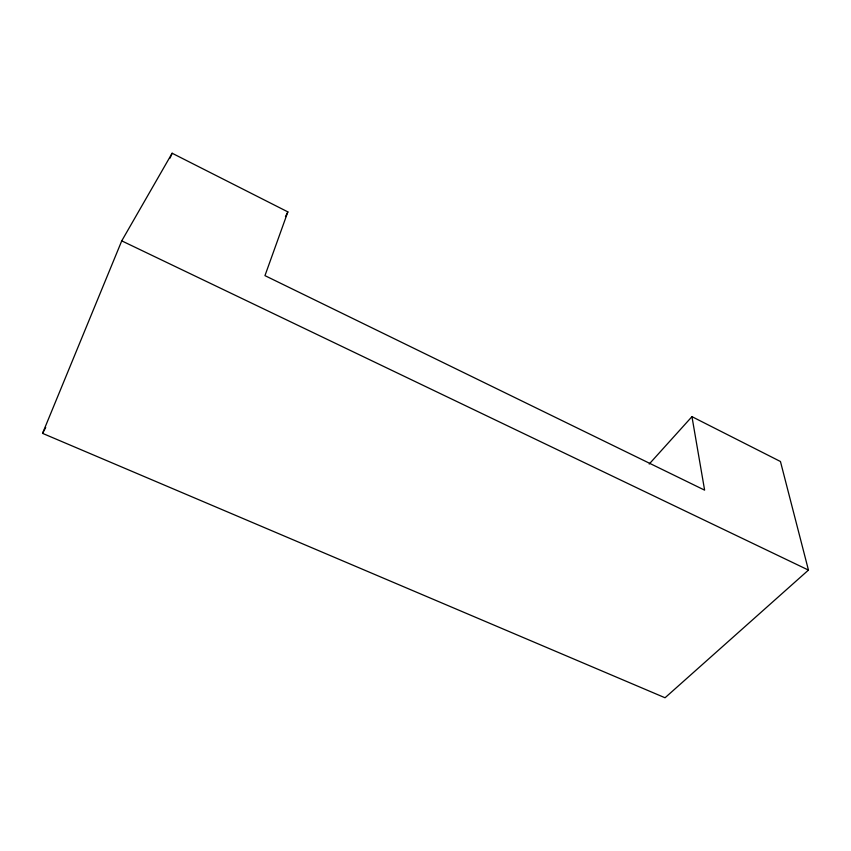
<?xml version="1.0" encoding="UTF-8"?>
<svg xmlns="http://www.w3.org/2000/svg" width="851" height="851" viewBox="0 0 851 851"><rect width="100%" height="100%" fill="white"/><g stroke="black" fill="none" stroke-linecap="round" stroke-linejoin="round"><path stroke-width="1.28" d="M287.861 211.888L264.959 275.639L704.617 490.144L691.959 416.66L780.452 461.508L808.45 570.085L665.046 697.767L42.55 433.361L121.746 240.865L172.125 153.233L287.861 211.888L285.447 216.601M170.072 158.116L172.125 153.233M42.55 433.361L45.709 427.521M649.217 464.029L691.959 416.66M121.746 240.865L808.45 570.085"/></g></svg>
